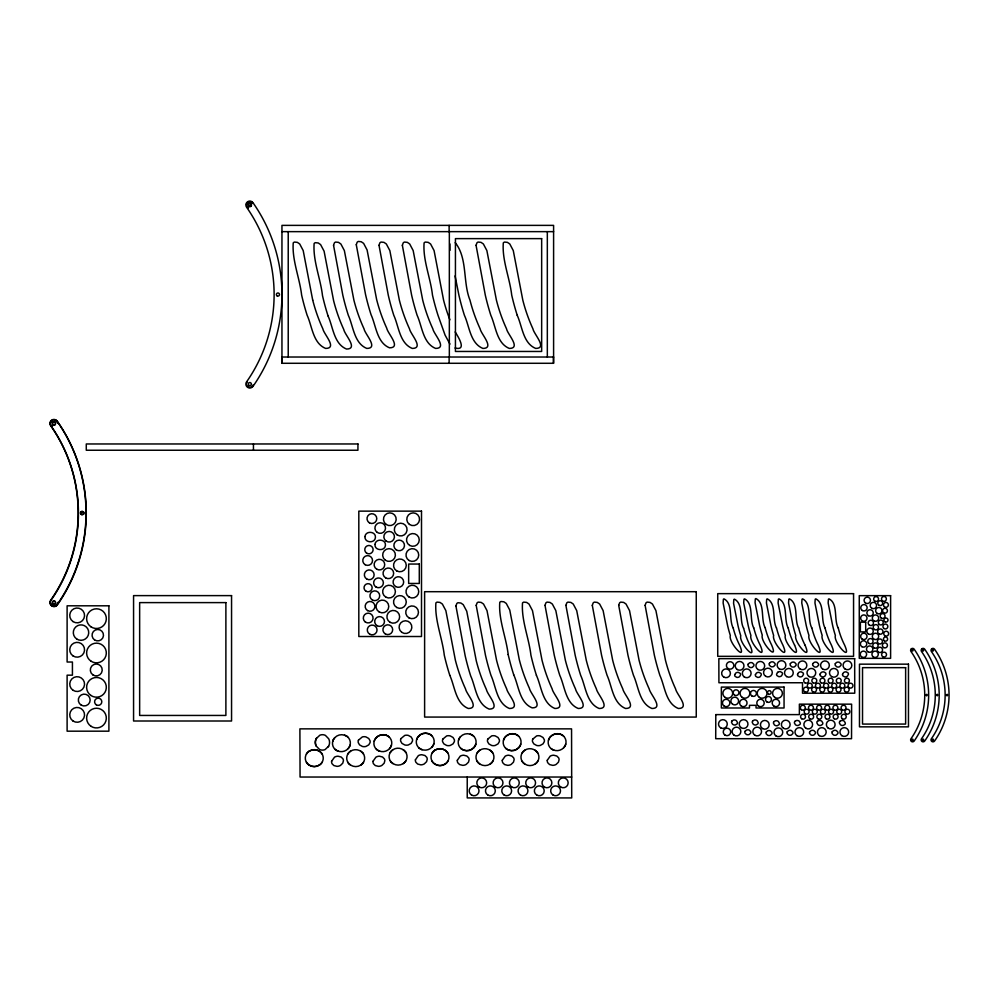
<?xml version="1.0" encoding="UTF-8"?>
<svg xmlns="http://www.w3.org/2000/svg" width="999" height="999" viewBox="0 0 999 999"><rect width="100%" height="100%" fill="white"/><g stroke="black" fill="none" stroke-linecap="round" stroke-linejoin="round"><path stroke-width="1.5" d="M449.937 243.931L450.012 250.337M332.779 741.246L333.354 739.722A9.253 9.253 0 0 1 346.578 736.176M350.075 745.129L349.488 746.653A9.253 9.253 0 0 1 335.602 749.725M374.188 741.246L374.762 739.722A9.253 9.253 0 0 1 385.914 735.189M391.483 745.129L390.896 746.653A9.253 9.253 0 0 1 377.01 749.725L376.311 749.2M416.595 739.747L417.17 738.224A9.253 9.253 0 0 1 428.321 733.691L429.108 733.915A8.679 8.679 0 0 1 431.143 735.139L431.755 735.689M433.891 743.631L433.304 745.154A9.253 9.253 0 0 1 419.418 748.226M458.504 740.247L459.078 738.723A9.253 9.253 0 0 1 472.302 735.177L473.663 736.188M460.626 748.201L461.238 748.75A8.754 8.754 0 0 0 464.036 750.249A9.253 9.253 0 0 0 475.224 745.654L475.799 744.13M503.471 740.247L504.058 738.723A9.253 9.253 0 0 1 515.209 734.19M520.779 744.13L520.192 745.654A9.253 9.253 0 0 1 509.04 750.187A8.754 8.754 0 0 1 506.218 748.75L505.606 748.201M548.451 740.247L549.038 738.723A9.253 9.253 0 0 1 560.189 734.19M565.746 744.13L565.172 745.654A9.253 9.253 0 0 1 551.286 748.726M328.284 746.827A8.192 8.192 0 0 0 328.746 738.835L325.412 735.389A6.656 6.656 0 0 0 319.805 735.239L316.271 738.573A8.229 8.229 0 0 0 316.146 745.978L319.493 749.425A6.656 6.656 0 0 0 325.1 749.575L328.634 746.241M306.406 754.033L307.367 752.709A9.253 9.253 0 0 1 319.305 751.211M322.115 762.262L321.154 763.573A9.253 9.253 0 0 1 309.215 765.072M347.814 754.033L348.776 752.709A9.253 9.253 0 0 1 362.987 753.333M363.524 762.262L362.562 763.573A9.253 9.253 0 0 1 348.876 763.586M390.222 752.534L391.183 751.211A9.253 9.253 0 0 1 405.394 751.835M405.931 760.763L404.97 762.087A9.253 9.253 0 0 1 391.283 762.087M432.13 753.034L433.091 751.71A9.253 9.253 0 0 1 445.03 750.224A8.754 8.754 0 0 1 447.39 752.334L447.839 753.034M447.839 761.263L446.878 762.587A9.253 9.253 0 0 1 434.94 764.073L434.228 763.661A8.679 8.679 0 0 1 432.579 761.95L432.13 761.263M477.11 753.034L478.059 751.71A9.253 9.253 0 0 1 492.27 752.334L492.807 753.034M492.807 761.263L491.858 762.587A9.253 9.253 0 0 1 478.171 762.587L477.11 761.263M522.09 753.034L523.039 751.71A9.253 9.253 0 0 1 537.25 752.334L537.787 753.034M537.787 761.263L536.825 762.587A9.253 9.253 0 0 1 523.151 762.587L522.09 761.263M334.702 737.749L334.178 738.386A8.679 8.679 0 0 0 333.029 740.459M348.151 748.626L348.663 747.989A8.679 8.679 0 0 0 349.812 745.916A8.129 8.129 0 0 0 347.327 736.625L346.678 736.151M376.111 737.749L375.587 738.386A8.679 8.679 0 0 0 374.438 740.459A8.129 8.129 0 0 0 376.923 749.75A8.754 8.754 0 0 0 379.732 751.248M389.56 748.626L390.072 747.989A8.679 8.679 0 0 0 391.221 745.916A8.129 8.129 0 0 0 388.736 736.625L388.087 736.151A9.253 9.253 0 0 0 376.161 737.799M418.519 736.263L417.994 736.887A8.679 8.679 0 0 0 416.845 738.96M431.968 747.127L432.48 746.49A8.679 8.679 0 0 0 433.628 744.417A8.129 8.129 0 0 0 431.143 735.127L430.494 734.652M460.427 736.75L459.902 737.387A8.679 8.679 0 0 0 458.753 739.46A8.129 8.129 0 0 0 461.238 748.75A9.216 9.216 0 0 0 473.801 747.552M473.876 747.627L474.388 746.99A8.679 8.679 0 0 0 475.536 744.917M518.843 747.627L519.368 746.99A8.679 8.679 0 0 0 520.516 744.917A8.129 8.129 0 0 0 518.031 735.626L517.382 735.152A9.253 9.253 0 0 0 505.457 736.8L504.882 737.387A8.679 8.679 0 0 0 503.733 739.46A8.129 8.129 0 0 0 506.218 748.75A9.216 9.216 0 0 0 518.768 747.552M563.823 747.627L564.348 746.99A8.679 8.679 0 0 0 565.496 744.917A8.129 8.129 0 0 0 563.011 735.626L562.35 735.152A9.253 9.253 0 0 0 550.424 736.8L549.862 737.387A8.679 8.679 0 0 0 548.713 739.46A8.129 8.129 0 0 0 551.198 748.75A8.754 8.754 0 0 0 553.995 750.249M777.584 672.402L776.598 674.138A2.11 2.11 0 0 0 776.985 675.599L778.708 676.61A3.484 3.484 0 0 0 781.505 675.861L782.492 674.125A2.11 2.11 0 0 0 782.105 672.664L780.381 671.653A3.484 3.484 0 0 0 777.584 672.402M309.178 751.161L308.504 751.635A8.679 8.679 0 0 0 306.868 753.333A8.129 8.129 0 0 0 306.855 762.949L307.367 763.573A9.253 9.253 0 0 0 319.305 765.072M319.355 765.134L320.017 764.66A8.679 8.679 0 0 0 321.666 762.949A8.129 8.129 0 0 0 321.666 753.308A8.754 8.754 0 0 0 319.355 751.161M350.587 751.161L349.912 751.635A8.679 8.679 0 0 0 348.276 753.333A8.129 8.129 0 0 0 348.264 762.949L348.776 763.573M360.764 765.134L361.426 764.66A8.679 8.679 0 0 0 363.074 762.949A8.129 8.129 0 0 0 363.074 753.308A8.754 8.754 0 0 0 360.751 751.161M392.982 749.662L392.32 750.137A8.679 8.679 0 0 0 390.671 751.847M403.159 763.636L403.833 763.161A8.679 8.679 0 0 0 405.482 761.45A8.129 8.129 0 0 0 405.482 751.81M479.87 750.162L479.208 750.636A8.679 8.679 0 0 0 477.559 752.334A8.129 8.129 0 0 0 477.559 761.95A8.679 8.679 0 0 0 479.208 763.661L479.87 764.135M490.047 764.135L490.709 763.661A8.679 8.679 0 0 0 492.357 761.95A8.129 8.129 0 0 0 492.357 752.309A8.754 8.754 0 0 0 490.047 750.162M524.85 750.162L524.188 750.636A8.679 8.679 0 0 0 522.539 752.334A8.129 8.129 0 0 0 522.527 761.95A8.679 8.679 0 0 0 524.188 763.661L524.85 764.135M535.027 764.135L535.689 763.661A8.679 8.679 0 0 0 537.337 761.95A8.129 8.129 0 0 0 537.337 752.309A8.754 8.754 0 0 0 535.027 750.162M281.955 231.643L553.596 231.643M553.596 357.018L281.793 357.018L281.793 363.286L553.596 363.286L553.596 225.374L281.955 225.374L281.955 363.286M571.715 777.035L300.062 777.035L299.9 728.858L571.553 728.858L571.715 797.926L467.232 797.926L467.232 777.035M455.02 348.014C467.445 351.161 458.004 336.526 455.194 331.93M560.202 734.128L560.976 734.415A8.679 8.679 0 0 1 562.999 735.626L563.623 736.188M515.234 734.128L515.996 734.415A8.679 8.679 0 0 1 518.031 735.626L518.643 736.188M470.254 734.128L471.016 734.415A8.679 8.679 0 0 1 473.051 735.626A8.129 8.129 0 0 1 475.549 744.942M385.939 735.114L386.7 735.414A8.679 8.679 0 0 1 388.736 736.625L389.348 737.175M344.53 735.114L345.292 735.414A8.679 8.679 0 0 1 347.327 736.625L347.939 737.175M455.219 242.657C467.757 258.179 462.649 281.943 469.98 300.15A169.368 169.368 0 0 0 480.132 328.833C481.043 334.153 495.067 348.414 482.904 348.426C470.217 343.256 469.48 326.323 464.41 315.284A248.514 248.514 0 0 1 458.891 295.105L455.082 275.886M392.982 763.636L392.32 763.161A8.679 8.679 0 0 1 390.671 761.45L390.222 760.763M350.587 765.134L349.912 764.66A8.679 8.679 0 0 1 348.276 762.949L347.814 762.262M309.178 765.134L308.504 764.66A8.679 8.679 0 0 1 306.868 762.949L306.406 762.262M418.718 747.702L419.343 748.251A8.754 8.754 0 0 0 422.14 749.762M334.902 749.2L335.527 749.75A8.754 8.754 0 0 0 338.324 751.248M391.183 762.087L390.671 761.45A8.129 8.129 0 0 1 390.671 751.81M449.962 344.106L445.079 335.102L437.999 315.284A248.514 248.514 0 0 1 432.48 295.105C430.544 277.784 422.727 260.115 424.1 242.907A2.635 2.635 0 0 1 425.387 242.07L428.209 242.357L430.581 243.981L434.078 250.574L443.581 300.15A169.368 169.368 0 0 0 449.937 319.842M405.931 752.534L405.482 751.847A8.754 8.754 0 0 0 403.159 749.662M363.074 753.333L363.524 754.033M322.115 754.033L321.666 753.333A9.216 9.216 0 0 0 309.228 751.236M805.057 645.179C812.849 663.373 793.518 642.157 795.753 635.464A124.263 124.263 0 0 1 792.994 625.374L788.561 602.996L788.81 599.275A1.324 1.324 0 0 1 789.447 598.863C798.738 603.646 794.055 619.355 798.551 627.896M794.605 645.179C802.397 663.373 783.066 642.157 785.314 635.464A124.263 124.263 0 0 1 782.554 625.374L778.109 602.996L778.358 599.275A1.324 1.324 0 0 1 778.995 598.863C788.298 603.646 783.603 619.355 788.099 627.896M517.207 315.284C522.29 326.323 523.014 343.256 535.701 348.426C547.864 348.414 533.853 334.141 532.929 328.833A169.368 169.368 0 0 1 522.814 300.15L513.274 250.574L509.79 243.981L507.417 242.357L504.582 242.07A2.635 2.635 0 0 0 503.309 242.907C501.935 260.115 509.715 277.784 511.713 295.105A248.514 248.514 0 0 0 517.22 315.272M536.413 675.336C541.495 686.375 542.22 703.308 554.92 708.491C567.082 708.466 553.059 694.205 552.135 688.885A169.368 169.368 0 0 1 542.02 660.202L532.479 610.626L528.995 604.033L526.623 602.409L523.801 602.122A2.635 2.635 0 0 0 522.514 602.959C521.216 620.167 528.896 637.837 530.919 655.157A248.514 248.514 0 0 0 536.426 675.324M513.686 674.725C518.756 685.764 519.492 702.697 532.18 707.866C544.343 707.854 530.319 693.581 529.408 688.274A169.368 169.368 0 0 1 519.28 659.59L509.752 610.014L506.256 603.421L503.883 601.798L501.061 601.51A2.635 2.635 0 0 0 499.775 602.347C498.414 619.542 506.193 637.225 508.179 654.532M449.787 675.336C454.857 686.375 455.594 703.308 468.281 708.491C480.444 708.466 466.421 694.205 465.509 688.885A169.368 169.368 0 0 1 455.382 660.202L445.854 610.626L442.357 604.033L439.985 602.409L437.162 602.122A2.635 2.635 0 0 0 435.889 602.959C434.59 620.167 442.27 637.837 444.28 655.157A248.514 248.514 0 0 0 449.8 675.324M328.022 315.896C333.092 326.935 333.828 343.868 346.516 349.051C358.678 349.038 344.655 334.765 343.743 329.445A169.368 169.368 0 0 1 333.629 300.761L324.088 251.186L320.592 244.593L318.231 242.969L315.397 242.682A2.635 2.635 0 0 0 314.123 243.519C312.824 260.727 320.504 278.396 322.515 295.716A248.514 248.514 0 0 0 328.034 315.896M838.149 627.896C833.653 619.355 838.348 603.646 829.045 598.863A1.324 1.324 0 0 0 828.408 599.275L828.159 602.996L832.604 625.374A124.263 124.263 0 0 0 835.364 635.464C833.116 642.17 852.447 663.373 844.654 645.179A80.832 80.832 0 0 1 838.223 627.884M824.949 627.896C820.454 619.355 825.137 603.646 815.846 598.863A1.324 1.324 0 0 0 815.209 599.275L814.959 602.996L819.405 625.374A124.263 124.263 0 0 0 822.165 635.464C819.917 642.17 839.247 663.373 831.455 645.179A80.832 80.832 0 0 1 825.024 627.884M811.75 627.896C807.254 619.355 811.937 603.646 802.647 598.863A1.324 1.324 0 0 0 802.01 599.275L801.76 602.996L806.205 625.374A124.263 124.263 0 0 0 808.965 635.464C806.717 642.17 826.048 663.373 818.256 645.179A80.832 80.832 0 0 1 811.825 627.884M776.423 627.896C771.94 619.355 776.623 603.646 767.332 598.863A1.324 1.324 0 0 0 766.683 599.275L766.433 602.996L770.891 625.374A124.263 124.263 0 0 0 773.638 635.464C771.39 642.17 790.733 663.373 782.929 645.179A80.832 80.832 0 0 1 776.498 627.884M765.059 627.597C760.564 619.043 765.259 603.346 755.956 598.551A1.324 1.324 0 0 0 755.319 598.975L755.069 602.684L759.515 625.062A124.263 124.263 0 0 0 762.274 635.152C760.027 641.857 779.357 663.061 771.565 644.867A80.832 80.832 0 0 1 765.134 627.572M753.696 627.896C749.2 619.355 753.883 603.646 744.592 598.863A1.324 1.324 0 0 0 743.955 599.275L743.706 602.996L748.151 625.374A124.263 124.263 0 0 0 750.911 635.464C748.663 642.17 767.994 663.373 760.202 645.179A80.832 80.832 0 0 1 753.77 627.884M743.556 628.209C739.06 619.667 743.756 603.958 734.452 599.163A1.324 1.324 0 0 0 733.815 599.587L733.566 603.296L738.011 625.686A124.263 124.263 0 0 0 740.771 635.776C738.523 642.469 757.854 663.686 750.062 645.479A80.832 80.832 0 0 1 743.631 628.196M733.116 627.896C728.621 619.355 733.303 603.646 724.013 598.863A1.324 1.324 0 0 0 723.376 599.275L723.126 602.996L727.572 625.374A124.263 124.263 0 0 0 730.331 635.464C728.071 642.17 747.414 663.373 739.622 645.179A80.832 80.832 0 0 1 733.179 627.884M312.712 300.15L303.197 250.574L299.712 243.981L297.34 242.357L294.505 242.07A2.635 2.635 0 0 0 293.231 242.907C291.933 260.115 299.613 277.784 301.636 295.105A248.514 248.514 0 0 0 307.143 315.272C312.188 326.336 312.949 343.256 325.624 348.426C337.787 348.414 323.776 334.141 322.852 328.833A169.368 169.368 0 0 1 312.737 300.15M553.446 357.018L553.446 363.286M547.327 231.643L547.327 357.018M449.338 231.643L449.338 357.018M449.125 225.374L449.125 231.643M449.125 357.018L449.125 363.286M288.224 231.643L288.224 357.018M253.446 443.968L253.446 450.237M55.444 603.533A1.573 1.573 0 0 1 53.097 603.871A1.573 1.573 0 0 1 53.097 601.498A1.573 1.573 0 0 1 55.444 601.835M55.444 424.338A1.573 1.573 0 0 1 54.508 425.087M53.646 425.087A1.573 1.573 0 0 1 52.847 422.602A1.573 1.573 0 0 1 55.444 422.839M57.443 602.447A3.322 3.322 0 0 1 51.011 603.846M52.472 426.511A3.322 3.322 0 0 1 51.149 425.174M51.149 421.99A3.322 3.322 0 0 1 52.472 420.666M55.232 420.467A3.322 3.322 0 0 1 57.368 423.114M85.34 511.988A3.322 3.322 0 0 1 85.34 514.31M513.698 674.712A248.514 248.514 0 0 1 508.166 654.545M418.569 736.3A9.253 9.253 0 0 1 430.494 734.652M419.33 748.251A8.129 8.129 0 0 1 416.833 738.935M335.514 749.75A8.129 8.129 0 0 1 333.029 740.434M316.159 745.978A8.192 8.192 0 0 1 316.621 737.986M248.152 207.917A3.322 3.322 0 0 1 246.716 206.368M246.491 204.283A3.322 3.322 0 0 1 252.66 203.396M248.301 207.917A3.322 3.322 0 0 1 246.878 206.368M246.653 204.283A3.322 3.322 0 0 1 252.822 203.396M252.984 385.027A3.322 3.322 0 0 1 246.603 385.027M246.603 383.154A3.322 3.322 0 0 1 247.277 381.918M794.592 645.179A80.832 80.832 0 0 1 788.174 627.884M805.044 645.179A80.832 80.832 0 0 1 798.626 627.884M715.796 714.61L715.709 738.698L851.535 738.698L851.61 704.158L799.375 704.158L799.375 714.61L715.796 714.61M331.593 761.3L331.568 761.812A4.183 4.183 0 0 0 332.093 763.785L333.878 765.559L336.975 766.345A7.105 7.105 0 0 0 340.484 765.409L342.757 763.186L343.419 760.751A4.183 4.183 0 0 0 342.894 758.778L341.109 757.005L338.024 756.218A7.105 7.105 0 0 0 334.515 757.167L331.593 761.3M373.002 761.3L372.977 761.812A4.183 4.183 0 0 0 373.501 763.785L375.287 765.559L378.384 766.345A7.105 7.105 0 0 0 381.893 765.409L384.165 763.186L384.827 760.751A4.183 4.183 0 0 0 384.303 758.778L382.517 757.005L379.433 756.218A7.105 7.105 0 0 0 375.924 757.167L373.002 761.3M415.409 759.802L415.384 760.314A4.183 4.183 0 0 0 415.909 762.287L417.694 764.06L420.779 764.847A7.105 7.105 0 0 0 424.288 763.91L426.573 761.688L427.235 759.265A4.183 4.183 0 0 0 426.71 757.279L424.925 755.506L421.828 754.732A7.105 7.105 0 0 0 418.319 755.669L415.409 759.802M457.317 760.301L457.292 760.813A4.183 4.183 0 0 0 457.817 762.786L459.602 764.56L462.687 765.346A7.105 7.105 0 0 0 466.196 764.41L468.481 762.187L469.143 759.752A4.183 4.183 0 0 0 468.606 757.779L466.833 756.006L463.736 755.219A7.105 7.105 0 0 0 460.227 756.168L457.317 760.301M502.285 760.301L502.272 760.813A4.183 4.183 0 0 0 502.797 762.786L504.582 764.56L507.667 765.346A7.105 7.105 0 0 0 511.176 764.41L513.461 762.187L514.123 759.752A4.183 4.183 0 0 0 513.586 757.779L511.8 756.006L508.716 755.219A7.105 7.105 0 0 0 505.207 756.168L502.285 760.301M547.265 760.301L547.24 760.813A4.183 4.183 0 0 0 547.777 762.786L549.562 764.56L552.647 765.346A7.105 7.105 0 0 0 556.156 764.41L558.441 762.187L559.09 759.752A4.183 4.183 0 0 0 558.566 757.779L556.78 756.006L553.696 755.219A7.105 7.105 0 0 0 550.187 756.168L547.265 760.301M911.8 650.262C913.436 652.959 913.561 647.764 911.8 650.262M911.8 739.809C913.223 742.607 913.785 737.237 911.8 739.809M922.327 650.262C923.675 653.021 924.487 647.777 922.327 650.262M922.327 739.809C923.713 742.582 924.412 737.274 922.327 739.809M925.873 695.029C927.284 697.826 927.896 692.469 925.873 695.029M932.192 650.262C933.59 653.059 934.227 647.702 932.192 650.262M932.192 739.809C933.64 742.607 934.14 737.237 932.192 739.809M936.4 695.029C938.098 697.739 938.098 692.382 936.4 695.029M946.265 695.029C947.664 697.789 948.338 692.532 946.265 695.029M333.554 245.317L342.794 295.105A248.514 248.514 0 0 0 348.314 315.272C353.359 326.336 354.108 343.256 366.795 348.426C378.958 348.414 364.935 334.141 364.023 328.833A169.368 169.368 0 0 1 353.896 300.15L344.368 250.574L340.871 243.981L338.499 242.357L335.676 242.07A2.635 2.635 0 0 0 334.39 242.907L333.554 245.317M356.281 244.705L365.534 294.48A248.514 248.514 0 0 0 371.041 314.66C376.086 325.711 376.848 342.645 389.523 347.814C401.685 347.802 387.674 333.529 386.75 328.221A169.368 169.368 0 0 1 376.635 299.525L367.095 249.962L363.611 243.369L361.238 241.746L358.404 241.458A2.635 2.635 0 0 0 357.13 242.295L356.281 244.705M379.021 245.317L388.261 295.105A248.514 248.514 0 0 0 393.781 315.272C398.826 326.336 399.575 343.256 412.262 348.426C424.425 348.414 410.402 334.141 409.49 328.833A169.368 169.368 0 0 1 399.363 300.15L389.835 250.574L386.338 243.981L383.966 242.357L381.143 242.07A2.635 2.635 0 0 0 379.857 242.907L379.021 245.317M402.36 245.317L411.613 295.105A248.514 248.514 0 0 0 417.12 315.272C422.165 326.336 422.927 343.256 435.614 348.426C447.777 348.414 433.753 334.141 432.829 328.833A169.368 169.368 0 0 1 422.714 300.15L413.174 250.574L409.69 243.981L407.317 242.357L404.495 242.07A2.635 2.635 0 0 0 403.209 242.907L402.36 245.317M455.931 605.981L465.172 655.769A248.514 248.514 0 0 0 470.691 675.948C475.736 687 476.486 703.92 489.173 709.103C501.336 709.09 487.312 694.817 486.401 689.497A169.368 169.368 0 0 1 476.273 660.814L466.745 611.238L463.249 604.645L460.876 603.021L458.054 602.734A2.635 2.635 0 0 0 456.768 603.583L455.931 605.981M476.061 245.317L485.302 295.105A248.514 248.514 0 0 0 490.821 315.272C495.866 326.336 496.628 343.256 509.303 348.426C521.466 348.414 507.442 334.141 506.53 328.833A169.368 169.368 0 0 1 496.416 300.15L486.875 250.574L483.379 243.981L481.019 242.357L478.184 242.07A2.635 2.635 0 0 0 476.91 242.907L476.061 245.317M476.198 605.369L485.452 655.157A248.514 248.514 0 0 0 490.959 675.324C496.003 686.388 496.765 703.308 509.453 708.491C521.615 708.466 507.592 694.205 506.668 688.885A169.368 169.368 0 0 1 496.553 660.202L487.012 610.626L483.528 604.033L481.156 602.409L478.334 602.122A2.635 2.635 0 0 0 477.047 602.959L476.198 605.369M545.017 605.369L554.258 655.157A248.514 248.514 0 0 0 559.777 675.324C564.822 686.388 565.571 703.308 578.259 708.491C590.421 708.466 576.398 694.205 575.486 688.885A169.368 169.368 0 0 1 565.359 660.202L555.831 610.626L552.335 604.033L549.962 602.409L547.14 602.122A2.635 2.635 0 0 0 545.866 602.959L545.017 605.369M565.909 605.369L575.162 655.157A248.514 248.514 0 0 0 580.669 675.324C585.714 686.388 586.475 703.308 599.163 708.491C611.326 708.466 597.302 694.205 596.378 688.885A169.368 169.368 0 0 1 586.263 660.202L576.723 610.626L573.239 604.033L570.866 602.409L568.044 602.122A2.635 2.635 0 0 0 566.758 602.959L565.909 605.369M592.307 605.369L601.56 655.157A248.514 248.514 0 0 0 607.08 675.324C612.112 686.388 612.874 703.308 625.561 708.491C637.724 708.466 623.701 694.205 622.789 688.885A169.368 169.368 0 0 1 612.662 660.202L603.134 610.626L599.637 604.033L597.265 602.409L594.442 602.122A2.635 2.635 0 0 0 593.156 602.959L592.307 605.369M618.718 605.369L627.959 655.157A248.514 248.514 0 0 0 633.478 675.324C638.523 686.388 639.273 703.308 651.96 708.491C664.123 708.466 650.099 694.205 649.188 688.885A169.368 169.368 0 0 1 639.06 660.202L629.532 610.626L626.036 604.033L623.663 602.409L620.841 602.122A2.635 2.635 0 0 0 619.555 602.959L618.718 605.369M645.117 605.369L654.357 655.157A248.514 248.514 0 0 0 659.877 675.324C664.922 686.388 665.671 703.308 678.358 708.491C690.521 708.466 676.498 694.205 675.586 688.885A169.368 169.368 0 0 1 665.459 660.202L655.931 610.626L652.434 604.033L650.062 602.409L647.24 602.122A2.635 2.635 0 0 0 645.966 602.959L645.117 605.369M364.985 536.55C364.248 542.844 374.825 543.756 375.412 537.549C376.161 531.268 365.572 530.357 364.985 536.55M375.012 544.38C374.263 550.661 384.852 551.573 385.427 545.367C386.176 539.085 375.587 538.174 375.012 544.38M734.727 674.637L734.69 674.887A2.11 2.11 0 0 0 735.077 676.348L736.8 677.359A3.484 3.484 0 0 0 739.597 676.61L740.584 674.874A2.11 2.11 0 0 0 740.197 673.413L738.473 672.402A3.484 3.484 0 0 0 735.676 673.151L734.727 674.637M755.431 674.637L755.394 674.887A2.11 2.11 0 0 0 755.781 676.348L757.504 677.359A3.484 3.484 0 0 0 760.301 676.61L761.288 674.874A2.11 2.11 0 0 0 760.901 673.413L759.178 672.402A3.484 3.484 0 0 0 756.38 673.151L755.431 674.637M797.589 674.138L797.552 674.387A2.11 2.11 0 0 0 797.939 675.848L799.662 676.86A3.484 3.484 0 0 0 802.459 676.111L803.446 674.375A2.11 2.11 0 0 0 803.059 672.914L801.335 671.902A3.484 3.484 0 0 0 798.538 672.652L797.589 674.138M820.079 674.138L820.042 674.387A2.11 2.11 0 0 0 820.429 675.848L822.152 676.86A3.484 3.484 0 0 0 824.949 676.111L825.936 674.375A2.11 2.11 0 0 0 825.549 672.914L823.825 671.902A3.484 3.484 0 0 0 821.028 672.652L820.079 674.138M842.569 674.138L842.519 674.387A2.11 2.11 0 0 0 842.919 675.848L844.642 676.86A3.484 3.484 0 0 0 847.439 676.111L848.426 674.375A2.11 2.11 0 0 0 848.039 672.914L846.315 671.902A3.484 3.484 0 0 0 843.518 672.652L842.569 674.138M358.441 740.172L358.291 740.659A4.183 4.183 0 0 0 358.291 742.707L359.553 744.879L362.337 746.44A7.105 7.105 0 0 0 365.971 746.428L368.743 744.879L370.017 742.707A4.183 4.183 0 0 0 370.017 740.659L368.743 738.486L365.971 736.925A7.105 7.105 0 0 0 362.337 736.925L358.441 740.172M400.849 738.673L400.699 739.16A4.183 4.183 0 0 0 400.699 741.208L401.96 743.381L404.745 744.942A7.105 7.105 0 0 0 408.379 744.942L411.151 743.381L412.412 741.208A4.183 4.183 0 0 0 412.412 739.16L411.151 736.987L408.379 735.426A7.105 7.105 0 0 0 404.745 735.426L400.849 738.673M442.757 739.173L442.607 739.66A4.183 4.183 0 0 0 442.607 741.708L443.868 743.88L446.653 745.441A7.105 7.105 0 0 0 450.274 745.441L453.059 743.88L454.32 741.708A4.183 4.183 0 0 0 454.32 739.66L453.059 737.487L450.287 735.926A7.105 7.105 0 0 0 446.653 735.926L442.757 739.173M487.737 739.173L487.587 739.66A4.183 4.183 0 0 0 487.587 741.708L488.848 743.88L491.62 745.441A7.105 7.105 0 0 0 495.254 745.441L498.039 743.88L499.3 741.708A4.183 4.183 0 0 0 499.3 739.66L498.039 737.487L495.254 735.926A7.105 7.105 0 0 0 491.62 735.926L487.737 739.173M532.717 739.173L532.554 739.66A4.183 4.183 0 0 0 532.554 741.708L533.816 743.88L536.6 745.441A7.105 7.105 0 0 0 540.234 745.441L543.019 743.88L544.28 741.708A4.183 4.183 0 0 0 544.28 739.66L543.019 737.487L540.234 735.926A7.105 7.105 0 0 0 536.6 735.926L532.717 739.173M748.226 664.085L748.114 664.323A2.11 2.11 0 0 0 748.114 665.834L749.512 667.257A3.484 3.484 0 0 0 752.422 667.257L753.82 665.834A2.11 2.11 0 0 0 753.82 664.323L752.422 662.899A3.484 3.484 0 0 0 749.512 662.899L748.226 664.085M769.417 663.336L769.317 663.573A2.11 2.11 0 0 0 769.317 665.084L770.716 666.508A3.484 3.484 0 0 0 773.626 666.508L775.024 665.084A2.11 2.11 0 0 0 775.024 663.573L773.626 662.15A3.484 3.484 0 0 0 770.716 662.15L769.417 663.336M745.092 731.293L744.979 731.53A2.11 2.11 0 0 0 744.979 733.041L746.378 734.465A3.484 3.484 0 0 0 749.287 734.465L750.686 733.041A2.11 2.11 0 0 0 750.686 731.53L749.287 730.107A3.484 3.484 0 0 0 746.39 730.107L745.092 731.293M790.371 663.586L790.271 663.823A2.11 2.11 0 0 0 790.271 665.334L791.67 666.758A3.484 3.484 0 0 0 794.58 666.758L795.978 665.334A2.11 2.11 0 0 0 795.978 663.823L794.58 662.399A3.484 3.484 0 0 0 791.67 662.399L790.371 663.586M766.295 732.042L766.183 732.279A2.11 2.11 0 0 0 766.183 733.79L767.582 735.214A3.484 3.484 0 0 0 770.491 735.214L771.89 733.79A2.11 2.11 0 0 0 771.89 732.279L770.491 730.856A3.484 3.484 0 0 0 767.582 730.856L766.295 732.042M812.861 663.586L812.761 663.823A2.11 2.11 0 0 0 812.761 665.334L814.16 666.758A3.484 3.484 0 0 0 817.057 666.758L818.468 665.334A2.11 2.11 0 0 0 818.468 663.823L817.07 662.399A3.484 3.484 0 0 0 814.16 662.399L812.861 663.586M787.249 731.792L787.137 732.03A2.11 2.11 0 0 0 787.137 733.541L788.536 734.964A3.484 3.484 0 0 0 791.445 734.964L792.844 733.541A2.11 2.11 0 0 0 792.844 732.03L791.445 730.606A3.484 3.484 0 0 0 788.536 730.606L787.249 731.792M835.351 663.586L835.251 663.823A2.11 2.11 0 0 0 835.251 665.334L836.65 666.758A3.484 3.484 0 0 0 839.547 666.758L840.958 665.334A2.11 2.11 0 0 0 840.958 663.823L839.547 662.399A3.484 3.484 0 0 0 836.65 662.399L835.351 663.586M809.727 731.792L809.627 732.03A2.11 2.11 0 0 0 809.627 733.541L811.026 734.964A3.484 3.484 0 0 0 813.935 734.964L815.334 733.541A2.11 2.11 0 0 0 815.334 732.03L813.935 730.606A3.484 3.484 0 0 0 811.026 730.606L809.727 731.792M832.217 731.792L832.117 732.03A2.11 2.11 0 0 0 832.117 733.541L833.516 734.964A3.484 3.484 0 0 0 836.413 734.964L837.824 733.541A2.11 2.11 0 0 0 837.824 732.03L836.425 730.606A3.484 3.484 0 0 0 833.516 730.606L832.217 731.792M732.105 720.816L731.942 721.016A2.11 2.11 0 0 0 731.555 722.477L732.542 724.213A3.484 3.484 0 0 0 735.339 724.962L737.062 723.95A2.11 2.11 0 0 0 737.462 722.489L736.475 720.754A3.484 3.484 0 0 0 733.666 720.004L732.105 720.816M752.809 720.816L752.647 721.016A2.11 2.11 0 0 0 752.259 722.477L753.246 724.213A3.484 3.484 0 0 0 756.043 724.962L757.766 723.95A2.11 2.11 0 0 0 758.166 722.489L757.18 720.754A3.484 3.484 0 0 0 754.37 720.004L752.809 720.816M774.013 721.565L773.85 721.765A2.11 2.11 0 0 0 773.463 723.226L774.45 724.962A3.484 3.484 0 0 0 777.247 725.711L778.97 724.7A2.11 2.11 0 0 0 779.37 723.239L778.383 721.503A3.484 3.484 0 0 0 775.574 720.754L774.013 721.565M794.967 721.315L794.804 721.515A2.11 2.11 0 0 0 794.417 722.976L795.404 724.712A3.484 3.484 0 0 0 798.201 725.461L799.924 724.45A2.11 2.11 0 0 0 800.324 722.989L799.337 721.253A3.484 3.484 0 0 0 796.528 720.504L794.967 721.315M817.457 721.315L817.294 721.515A2.11 2.11 0 0 0 816.907 722.976L817.894 724.712A3.484 3.484 0 0 0 820.691 725.461L822.414 724.45A2.11 2.11 0 0 0 822.801 722.989L821.827 721.253A3.484 3.484 0 0 0 819.018 720.504L817.457 721.315M839.947 721.315L839.784 721.515A2.11 2.11 0 0 0 839.397 722.976L840.371 724.712A3.484 3.484 0 0 0 843.181 725.461L844.904 724.45A2.11 2.11 0 0 0 845.291 722.989L844.317 721.253A3.484 3.484 0 0 0 841.508 720.504L839.947 721.315M434.89 750.162L434.228 750.636A8.679 8.679 0 0 0 432.579 752.334A8.129 8.129 0 0 0 432.579 761.95L433.091 762.587A9.253 9.253 0 0 0 445.03 764.073L445.741 763.661A8.679 8.679 0 0 0 447.377 761.95A8.129 8.129 0 0 0 447.39 752.309A9.216 9.216 0 0 0 434.952 750.237M541.658 238.624L455.432 238.624L455.432 351.461L541.658 351.461L541.658 238.624M357.929 443.968L86.276 443.968L86.276 450.237L357.929 450.237L357.929 443.968M421.503 511.138L358.816 511.138L358.816 636.513L421.503 636.513L421.503 511.138M419.293 564.048L408.653 564.048L408.653 583.466L419.293 583.466L419.293 564.048M696.253 591.695L424.612 591.695L424.612 717.07L696.253 717.07L696.253 591.695M853.558 593.643L717.732 593.643L717.732 656.331L853.558 656.331L853.558 593.643M231.556 595.616L133.566 595.616L133.566 721.003L231.556 721.003L231.556 595.616M890.609 595.654L859.265 595.654L859.265 658.341L890.609 658.341L890.609 595.654M225.886 602.609L139.648 602.609L139.648 715.446L225.886 715.446L225.886 602.609M108.903 605.806L67.108 605.806L67.108 662.025L72.427 662.025L72.427 675.174L67.108 675.174L67.108 731.181L108.903 731.181L108.903 605.806M865.696 622.177L860.376 622.177L860.376 631.892L865.696 631.892L865.696 622.177M854.669 658.666L718.843 658.666L718.918 682.754L802.509 682.754L802.509 693.206L854.744 693.206L854.669 658.666M908.466 664.16L859.477 664.16L859.477 726.847L908.466 726.847L908.466 664.16M905.631 667.657L862.524 667.657L862.524 724.075L905.631 724.075L905.631 667.657M784.053 687.087L721.365 687.087L721.365 707.991L749.475 707.991L749.475 705.331L756.043 705.331L756.043 707.991L784.053 707.991L784.053 687.087M57.33 604.932A160.04 160.04 0 0 0 57.33 421.341A3.921 3.921 0 0 0 51.873 420.379A3.921 3.921 0 0 0 50.912 425.836A152.21 152.21 0 0 1 50.912 600.436A3.921 3.921 0 0 0 51.873 605.894A3.921 3.921 0 0 0 57.33 604.932M81.431 514.497A1.573 1.573 0 0 0 83.779 513.149A1.573 1.573 0 0 0 81.431 511.788A1.573 1.573 0 0 0 81.431 514.497M409.702 545.442A6.369 6.369 0 0 0 419.268 539.922A6.369 6.369 0 0 0 409.702 534.403A6.369 6.369 0 0 0 409.702 545.442M409.178 560.551A6.369 6.369 0 0 0 418.743 555.032A6.369 6.369 0 0 0 409.178 549.512A6.369 6.369 0 0 0 409.178 560.551M396.715 570.891A6.369 6.369 0 0 0 406.281 565.372A6.369 6.369 0 0 0 396.715 559.852A6.369 6.369 0 0 0 396.715 570.891M385.289 560.189A6.369 6.369 0 0 0 395.367 555.694A6.369 6.369 0 0 0 386.426 549.213A6.369 6.369 0 0 0 385.289 560.189M409.178 597.14A6.369 6.369 0 0 0 418.743 591.62A6.369 6.369 0 0 0 409.178 586.101A6.369 6.369 0 0 0 409.178 597.14M396.715 607.479A6.369 6.369 0 0 0 406.281 601.96A6.369 6.369 0 0 0 396.715 596.44A6.369 6.369 0 0 0 396.715 607.479M385.839 597.14A6.369 6.369 0 0 0 395.404 591.62A6.369 6.369 0 0 0 385.839 586.101A6.369 6.369 0 0 0 385.839 597.14M408.916 617.819A6.369 6.369 0 0 0 418.469 612.3A6.369 6.369 0 0 0 408.916 606.78A6.369 6.369 0 0 0 408.916 617.819M390.085 622.327A6.369 6.369 0 0 0 399.65 616.808A6.369 6.369 0 0 0 390.085 611.288A6.369 6.369 0 0 0 390.085 622.327M379.22 611.987A6.369 6.369 0 0 0 388.773 606.468A6.369 6.369 0 0 0 379.22 600.948A6.369 6.369 0 0 0 379.22 611.987M401.735 632.317A6.369 6.369 0 0 0 411.813 627.809A6.369 6.369 0 0 0 402.872 621.328A6.369 6.369 0 0 0 401.735 632.317M395.729 586.613A5.295 5.295 0 0 0 403.671 582.017A5.295 5.295 0 0 0 395.729 577.434A5.295 5.295 0 0 0 395.729 586.613M376.773 569.23A5.295 5.295 0 0 0 384.727 564.635A5.295 5.295 0 0 0 376.773 560.039A5.295 5.295 0 0 0 376.773 569.23M385.701 577.922A5.295 5.295 0 0 0 393.656 573.326A5.295 5.295 0 0 0 385.701 568.731A5.295 5.295 0 0 0 385.701 577.922M396.054 549.712A5.295 5.295 0 0 0 404.445 545.991A5.295 5.295 0 0 0 397.015 540.584A5.295 5.295 0 0 0 396.054 549.712M377.098 532.33A5.295 5.295 0 0 0 385.489 528.608A5.295 5.295 0 0 0 378.072 523.201A5.295 5.295 0 0 0 377.098 532.33M386.026 541.021A5.295 5.295 0 0 0 394.418 537.3A5.295 5.295 0 0 0 387 531.893A5.295 5.295 0 0 0 386.026 541.021M386.089 524.4A6.369 6.369 0 0 0 396.166 519.905A6.369 6.369 0 0 0 387.225 513.424A6.369 6.369 0 0 0 386.089 524.4M396.953 534.74A6.369 6.369 0 0 0 407.043 530.244A6.369 6.369 0 0 0 398.102 523.763A6.369 6.369 0 0 0 396.953 534.74M409.415 524.4A6.369 6.369 0 0 0 419.505 519.905A6.369 6.369 0 0 0 410.564 513.424A6.369 6.369 0 0 0 409.415 524.4M366.046 591.246A4.071 4.071 0 0 0 372.152 587.724A4.071 4.071 0 0 0 366.046 584.203A4.071 4.071 0 0 0 366.046 591.246M376.061 587.075A4.895 4.895 0 0 0 383.391 582.829A4.895 4.895 0 0 0 376.061 578.596A4.895 4.895 0 0 0 376.061 587.075M372.365 599.999A4.895 4.895 0 0 0 379.707 595.766A4.895 4.895 0 0 0 372.365 591.533A4.895 4.895 0 0 0 372.365 599.999M385.352 633.94A4.895 4.895 0 0 0 392.694 629.707A4.895 4.895 0 0 0 385.352 625.461A4.895 4.895 0 0 0 385.352 633.94M377.135 625.724A4.895 4.895 0 0 0 384.478 621.49A4.895 4.895 0 0 0 377.135 617.245A4.895 4.895 0 0 0 377.135 625.724M369.717 634.203A4.895 4.895 0 0 0 377.048 629.969A4.895 4.895 0 0 0 369.717 625.736A4.895 4.895 0 0 0 369.717 634.203M369.455 522.852A4.895 4.895 0 0 0 376.785 518.618A4.895 4.895 0 0 0 369.455 514.373A4.895 4.895 0 0 0 369.455 522.852M366.795 579.058A4.895 4.895 0 0 0 374.138 574.825A4.895 4.895 0 0 0 366.795 570.579A4.895 4.895 0 0 0 366.795 579.058M366.508 553.046A4.196 4.196 0 0 0 373.114 550.049A4.196 4.196 0 0 0 367.207 545.829A4.196 4.196 0 0 0 366.508 553.046M365.209 564.735A4.895 4.895 0 0 0 372.54 560.501A4.895 4.895 0 0 0 365.209 556.268A4.895 4.895 0 0 0 365.209 564.735M367.595 610.601A4.895 4.895 0 0 0 374.925 606.368A4.895 4.895 0 0 0 367.595 602.135A4.895 4.895 0 0 0 367.595 610.601M365.309 621.99A4.895 4.895 0 0 0 373.052 618.556A4.895 4.895 0 0 0 366.196 613.573A4.895 4.895 0 0 0 365.309 621.99M471.565 795.054A4.92 4.92 0 0 0 479.021 790.908A4.92 4.92 0 0 0 471.703 786.525A4.92 4.92 0 0 0 471.565 795.054M479.22 787.05A4.92 4.92 0 0 0 486.675 782.904A4.92 4.92 0 0 0 479.358 778.521A4.92 4.92 0 0 0 479.22 787.05M487.862 795.054A4.92 4.92 0 0 0 495.317 790.908A4.92 4.92 0 0 0 487.999 786.525A4.92 4.92 0 0 0 487.862 795.054M495.516 787.05A4.92 4.92 0 0 0 502.972 782.904A4.92 4.92 0 0 0 495.654 778.521A4.92 4.92 0 0 0 495.516 787.05M504.17 795.054A4.92 4.92 0 0 0 511.613 790.908A4.92 4.92 0 0 0 504.308 786.525A4.92 4.92 0 0 0 504.17 795.054M511.825 787.05A4.92 4.92 0 0 0 519.268 782.904A4.92 4.92 0 0 0 511.963 778.521A4.92 4.92 0 0 0 511.825 787.05M520.467 795.054A4.92 4.92 0 0 0 527.922 790.908A4.92 4.92 0 0 0 520.604 786.525A4.92 4.92 0 0 0 520.467 795.054M528.121 787.05A4.92 4.92 0 0 0 535.576 782.904A4.92 4.92 0 0 0 528.259 778.521A4.92 4.92 0 0 0 528.121 787.05M536.763 795.054A4.92 4.92 0 0 0 544.218 790.908A4.92 4.92 0 0 0 536.9 786.525A4.92 4.92 0 0 0 536.763 795.054M544.418 787.05A4.92 4.92 0 0 0 551.873 782.904A4.92 4.92 0 0 0 544.555 778.521A4.92 4.92 0 0 0 544.418 787.05M553.059 795.054A4.92 4.92 0 0 0 560.514 790.908A4.92 4.92 0 0 0 553.209 786.525A4.92 4.92 0 0 0 553.059 795.054M560.714 787.05A4.92 4.92 0 0 0 568.169 782.904A4.92 4.92 0 0 0 560.851 778.521A4.92 4.92 0 0 0 560.714 787.05M90.959 626.81A9.853 9.853 0 0 0 106.306 619.343A9.853 9.853 0 0 0 92.158 609.79A9.853 9.853 0 0 0 90.959 626.81M90.959 695.491A9.853 9.853 0 0 0 106.306 688.011A9.853 9.853 0 0 0 92.158 678.458A9.853 9.853 0 0 0 90.959 695.491M76.698 638.985A7.717 7.717 0 0 0 88.711 633.129A7.717 7.717 0 0 0 77.635 625.649A7.717 7.717 0 0 0 76.698 638.985M81.281 705.169A5.919 5.919 0 0 0 90.16 700.037A5.919 5.919 0 0 0 81.281 694.917A5.919 5.919 0 0 0 81.281 705.169M72.989 621.565A7.418 7.418 0 0 0 84.54 615.958A7.418 7.418 0 0 0 73.914 608.753A7.418 7.418 0 0 0 72.989 621.565M90.959 661.151A9.853 9.853 0 0 0 106.306 653.671A9.853 9.853 0 0 0 92.158 644.13A9.853 9.853 0 0 0 90.959 661.151M72.989 655.893A7.418 7.418 0 0 0 84.54 650.299A7.418 7.418 0 0 0 73.914 643.094A7.418 7.418 0 0 0 72.989 655.893M72.989 690.234A7.418 7.418 0 0 0 84.54 684.64A7.418 7.418 0 0 0 73.914 677.434A7.418 7.418 0 0 0 72.989 690.234M90.959 726.248A9.853 9.853 0 0 0 106.306 718.768A9.853 9.853 0 0 0 92.158 709.228A9.853 9.853 0 0 0 90.959 726.248M72.989 720.991A7.418 7.418 0 0 0 84.54 715.396A7.418 7.418 0 0 0 73.914 708.191A7.418 7.418 0 0 0 72.989 720.991M94.568 639.922A5.719 5.719 0 0 0 103.471 635.589A5.719 5.719 0 0 0 95.267 630.044A5.719 5.719 0 0 0 94.568 639.922M92.845 674.862A5.969 5.969 0 0 0 102.21 670.491A5.969 5.969 0 0 0 93.744 664.572A5.969 5.969 0 0 0 92.845 674.862M96.341 704.844A3.596 3.596 0 0 0 101.798 701.822A3.596 3.596 0 0 0 96.453 698.613A3.596 3.596 0 0 0 96.341 704.844M277.16 295.904A1.573 1.573 0 0 0 279.508 294.543A1.573 1.573 0 0 0 277.16 293.182A1.573 1.573 0 0 0 277.16 295.904M248.963 206.343A1.573 1.573 0 0 0 251.311 204.995A1.573 1.573 0 0 0 248.963 203.634A1.573 1.573 0 0 0 248.963 206.343M249.113 206.343A1.573 1.573 0 0 0 251.473 204.995A1.573 1.573 0 0 0 249.113 203.634A1.573 1.573 0 0 0 249.113 206.343M249.013 385.452A1.573 1.573 0 0 0 251.361 384.091A1.573 1.573 0 0 0 249.013 382.742A1.573 1.573 0 0 0 249.013 385.452M253.009 386.338A160.04 160.04 0 0 0 253.009 202.747A3.921 3.921 0 0 0 247.552 201.786A3.921 3.921 0 0 0 246.591 207.243A152.21 152.21 0 0 1 246.591 381.843A3.921 3.921 0 0 0 247.552 387.3A3.921 3.921 0 0 0 253.009 386.338M57.08 604.72A160.04 160.04 0 0 0 57.08 421.128A3.921 3.921 0 0 0 51.623 420.167A3.921 3.921 0 0 0 50.662 425.624A152.21 152.21 0 0 1 50.662 600.224A3.921 3.921 0 0 0 51.623 605.681A3.921 3.921 0 0 0 57.08 604.72M53.084 603.833A1.573 1.573 0 0 0 55.432 602.472A1.573 1.573 0 0 0 53.084 601.123A1.573 1.573 0 0 0 53.084 603.833M53.084 424.737A1.573 1.573 0 0 0 55.432 423.376A1.573 1.573 0 0 0 53.084 422.015A1.573 1.573 0 0 0 53.084 424.737M81.106 514.21A1.573 1.573 0 0 0 83.566 513.074A1.573 1.573 0 0 0 81.356 511.5A1.573 1.573 0 0 0 81.106 514.21M931.855 648.726A1.961 1.961 0 0 0 931.368 651.46A76.099 76.099 0 0 1 931.368 738.761A1.961 1.961 0 0 0 931.855 741.483A1.961 1.961 0 0 0 934.577 741.008A80.02 80.02 0 0 0 934.577 649.213A1.961 1.961 0 0 0 931.855 648.726M921.99 648.726A1.961 1.961 0 0 0 921.503 651.46A76.099 76.099 0 0 1 921.503 738.761A1.961 1.961 0 0 0 921.99 741.483A1.961 1.961 0 0 0 924.712 741.008A80.02 80.02 0 0 0 924.712 649.213A1.961 1.961 0 0 0 921.99 648.726M911.463 648.726A1.961 1.961 0 0 0 910.976 651.46A76.099 76.099 0 0 1 910.976 738.761A1.961 1.961 0 0 0 911.463 741.483A1.961 1.961 0 0 0 914.185 741.008A80.02 80.02 0 0 0 914.185 649.213A1.961 1.961 0 0 0 911.463 648.726M861.975 646.715A3.184 3.184 0 0 0 866.757 643.955A3.184 3.184 0 0 0 861.975 641.196A3.184 3.184 0 0 0 861.975 646.715M861.962 638.973A3.184 3.184 0 0 0 867.007 636.725A3.184 3.184 0 0 0 862.537 633.491A3.184 3.184 0 0 0 861.962 638.973M868.468 633.99A3.184 3.184 0 0 0 873.251 631.231A3.184 3.184 0 0 0 868.468 628.458A3.184 3.184 0 0 0 868.468 633.99M873.626 638.973A3.184 3.184 0 0 0 878.67 636.725A3.184 3.184 0 0 0 874.2 633.491A3.184 3.184 0 0 0 873.626 638.973M862.237 620.866A3.184 3.184 0 0 0 867.02 618.106A3.184 3.184 0 0 0 862.237 615.347A3.184 3.184 0 0 0 862.237 620.866M868.468 615.696A3.184 3.184 0 0 0 873.251 612.936A3.184 3.184 0 0 0 868.468 610.164A3.184 3.184 0 0 0 868.468 615.696M873.9 620.866A3.184 3.184 0 0 0 878.683 618.106A3.184 3.184 0 0 0 873.9 615.347A3.184 3.184 0 0 0 873.9 620.866M862.374 610.526A3.184 3.184 0 0 0 867.157 607.767A3.184 3.184 0 0 0 862.374 604.994A3.184 3.184 0 0 0 862.374 610.526M871.79 608.266A3.184 3.184 0 0 0 876.56 605.506A3.184 3.184 0 0 0 871.79 602.747A3.184 3.184 0 0 0 871.79 608.266M877.222 613.436A3.184 3.184 0 0 0 882.005 610.676A3.184 3.184 0 0 0 877.222 607.916A3.184 3.184 0 0 0 877.222 613.436M865.409 602.921A3.184 3.184 0 0 0 870.454 600.661A3.184 3.184 0 0 0 865.983 597.427A3.184 3.184 0 0 0 865.409 602.921M869.267 625.049A2.647 2.647 0 0 0 873.463 623.176A2.647 2.647 0 0 0 869.754 620.479A2.647 2.647 0 0 0 869.267 625.049M878.983 633.89A2.647 2.647 0 0 0 882.954 631.593A2.647 2.647 0 0 0 878.983 629.295A2.647 2.647 0 0 0 878.983 633.89M874.275 629.395A2.647 2.647 0 0 0 878.471 627.522A2.647 2.647 0 0 0 874.762 624.825A2.647 2.647 0 0 0 874.275 629.395M869.105 643.493A2.647 2.647 0 0 0 873.076 641.196A2.647 2.647 0 0 0 869.105 638.898A2.647 2.647 0 0 0 869.105 643.493M878.346 652.035A2.647 2.647 0 0 0 882.542 650.174A2.647 2.647 0 0 0 878.833 647.464A2.647 2.647 0 0 0 878.346 652.035M874.113 647.839A2.647 2.647 0 0 0 878.096 645.541A2.647 2.647 0 0 0 874.113 643.244A2.647 2.647 0 0 0 874.113 647.839M873.238 656.867A3.184 3.184 0 0 0 878.271 654.62A3.184 3.184 0 0 0 873.8 651.385A3.184 3.184 0 0 0 873.238 656.867M867.794 651.698A3.184 3.184 0 0 0 872.839 649.45A3.184 3.184 0 0 0 868.368 646.216A3.184 3.184 0 0 0 867.794 651.698M861.563 656.867A3.184 3.184 0 0 0 866.608 654.62A3.184 3.184 0 0 0 862.137 651.385A3.184 3.184 0 0 0 861.563 656.867M878.433 643.531A2.535 2.535 0 0 0 882.417 641.72A2.535 2.535 0 0 0 878.858 639.173A2.535 2.535 0 0 0 878.433 643.531M883.653 647.577A2.535 2.535 0 0 0 887.449 645.379A2.535 2.535 0 0 0 883.653 643.194A2.535 2.535 0 0 0 883.653 647.577M884.952 621.815A2.035 2.035 0 0 0 888.011 620.054A2.035 2.035 0 0 0 884.952 618.294A2.035 2.035 0 0 0 884.952 621.815M879.332 624.475A2.448 2.448 0 0 0 883.203 622.752A2.448 2.448 0 0 0 879.769 620.254A2.448 2.448 0 0 0 879.332 624.475M881.168 618.006A2.448 2.448 0 0 0 885.039 616.283A2.448 2.448 0 0 0 881.618 613.798A2.448 2.448 0 0 0 881.168 618.006M874.887 601.173A2.448 2.448 0 0 0 878.558 599.063A2.448 2.448 0 0 0 874.887 596.94A2.448 2.448 0 0 0 874.887 601.173M878.995 605.282A2.448 2.448 0 0 0 882.666 603.171A2.448 2.448 0 0 0 878.995 601.048A2.448 2.448 0 0 0 878.995 605.282M882.492 600.899A2.448 2.448 0 0 0 886.363 599.188A2.448 2.448 0 0 0 882.941 596.69A2.448 2.448 0 0 0 882.492 600.899M882.841 656.718A2.448 2.448 0 0 0 886.513 654.607A2.448 2.448 0 0 0 882.841 652.484A2.448 2.448 0 0 0 882.841 656.718M883.953 628.483A2.448 2.448 0 0 0 887.824 626.76A2.448 2.448 0 0 0 884.402 624.263A2.448 2.448 0 0 0 883.953 628.483M884.327 640.796A2.098 2.098 0 0 0 887.624 639.298A2.098 2.098 0 0 0 884.677 637.187A2.098 2.098 0 0 0 884.327 640.796M884.752 635.639A2.448 2.448 0 0 0 888.623 633.915A2.448 2.448 0 0 0 885.201 631.43A2.448 2.448 0 0 0 884.752 635.639M883.553 612.699A2.448 2.448 0 0 0 887.424 610.988A2.448 2.448 0 0 0 884.003 608.491A2.448 2.448 0 0 0 883.553 612.699M884.49 606.868A2.448 2.448 0 0 0 888.361 605.144A2.448 2.448 0 0 0 884.927 602.659A2.448 2.448 0 0 0 884.49 606.868M768.406 693.993A1.798 1.798 0 0 0 771.128 692.482A1.798 1.798 0 0 0 768.468 690.871A1.798 1.798 0 0 0 768.406 693.993M751.735 695.853A2.985 2.985 0 0 0 756.418 693.668A2.985 2.985 0 0 0 752.185 690.709A2.985 2.985 0 0 0 751.735 695.853M734.44 695.029A2.86 2.86 0 0 0 738.898 692.869A2.86 2.86 0 0 0 734.802 690.084A2.86 2.86 0 0 0 734.44 695.029M773.813 706.043A3.709 3.709 0 0 0 779.582 703.221A3.709 3.709 0 0 0 774.25 699.637A3.709 3.709 0 0 0 773.813 706.043M774.737 697.389A4.933 4.933 0 0 0 782.404 693.656A4.933 4.933 0 0 0 775.336 688.873A4.933 4.933 0 0 0 774.737 697.389M758.441 706.043A3.709 3.709 0 0 0 764.21 703.221A3.709 3.709 0 0 0 758.878 699.637A3.709 3.709 0 0 0 758.441 706.043M741.27 706.043A3.709 3.709 0 0 0 747.04 703.221A3.709 3.709 0 0 0 741.708 699.637A3.709 3.709 0 0 0 741.27 706.043M742.195 697.389A4.933 4.933 0 0 0 749.862 693.656A4.933 4.933 0 0 0 742.794 688.873A4.933 4.933 0 0 0 742.195 697.389M724.1 706.043A3.709 3.709 0 0 0 729.869 703.221A3.709 3.709 0 0 0 724.537 699.637A3.709 3.709 0 0 0 724.1 706.043M766.995 701.985A2.96 2.96 0 0 0 771.44 699.425A2.96 2.96 0 0 0 766.995 696.865A2.96 2.96 0 0 0 766.995 701.985M732.592 704.233A3.859 3.859 0 0 0 738.598 701.31A3.859 3.859 0 0 0 733.054 697.564A3.859 3.859 0 0 0 732.592 704.233M759.365 697.389A4.933 4.933 0 0 0 767.032 693.656A4.933 4.933 0 0 0 759.964 688.873A4.933 4.933 0 0 0 759.365 697.389M725.024 697.389A4.933 4.933 0 0 0 732.692 693.656A4.933 4.933 0 0 0 725.624 688.873A4.933 4.933 0 0 0 725.024 697.389M728.146 668.606A3.734 3.734 0 0 0 733.84 665.571A3.734 3.734 0 0 0 728.371 662.15A3.734 3.734 0 0 0 728.146 668.606M845.142 669.055A4.371 4.371 0 0 0 851.822 665.459A4.371 4.371 0 0 0 845.366 661.475A4.371 4.371 0 0 0 845.142 669.055M723.838 677.097A4.371 4.371 0 0 0 730.394 673.314A4.371 4.371 0 0 0 723.838 669.517A4.371 4.371 0 0 0 723.838 677.097M737.299 669.555A4.371 4.371 0 0 0 743.98 665.958A4.371 4.371 0 0 0 737.537 661.975A4.371 4.371 0 0 0 737.299 669.555M744.18 676.872A4.371 4.371 0 0 0 751.086 673.738A4.371 4.371 0 0 0 744.917 669.33A4.371 4.371 0 0 0 744.18 676.872M758.004 669.555A4.371 4.371 0 0 0 764.685 665.958A4.371 4.371 0 0 0 758.241 661.975A4.371 4.371 0 0 0 758.004 669.555M765.746 676.348A4.371 4.371 0 0 0 772.302 672.564A4.371 4.371 0 0 0 765.746 668.768A4.371 4.371 0 0 0 765.746 676.348M779.208 668.806A4.371 4.371 0 0 0 785.888 665.222A4.371 4.371 0 0 0 779.445 661.226A4.371 4.371 0 0 0 779.208 668.806M786.7 676.598A4.371 4.371 0 0 0 793.256 672.814A4.371 4.371 0 0 0 786.7 669.018A4.371 4.371 0 0 0 786.7 676.598M800.162 669.055A4.371 4.371 0 0 0 806.842 665.459A4.371 4.371 0 0 0 800.386 661.475A4.371 4.371 0 0 0 800.162 669.055M809.178 676.598A4.371 4.371 0 0 0 815.746 672.814A4.371 4.371 0 0 0 809.178 669.018A4.371 4.371 0 0 0 809.178 676.598M822.652 669.055A4.371 4.371 0 0 0 829.332 665.459A4.371 4.371 0 0 0 822.876 661.475A4.371 4.371 0 0 0 822.652 669.055M831.668 676.598A4.371 4.371 0 0 0 838.236 672.814A4.371 4.371 0 0 0 831.668 669.018A4.371 4.371 0 0 0 831.668 676.598M849.25 687.762A2.46 2.46 0 0 0 852.971 685.689A2.46 2.46 0 0 0 849.325 683.503A2.46 2.46 0 0 0 849.25 687.762M845.429 691.758A2.46 2.46 0 0 0 849.15 689.697A2.46 2.46 0 0 0 845.491 687.499A2.46 2.46 0 0 0 845.429 691.758M841.096 687.762A2.46 2.46 0 0 0 844.829 685.689A2.46 2.46 0 0 0 841.17 683.503A2.46 2.46 0 0 0 841.096 687.762M837.274 691.758A2.46 2.46 0 0 0 840.996 689.697A2.46 2.46 0 0 0 837.349 687.499A2.46 2.46 0 0 0 837.274 691.758M832.954 687.762A2.46 2.46 0 0 0 836.675 685.689A2.46 2.46 0 0 0 833.016 683.503A2.46 2.46 0 0 0 832.954 687.762M829.12 691.758A2.46 2.46 0 0 0 832.854 689.697A2.46 2.46 0 0 0 829.195 687.499A2.46 2.46 0 0 0 829.12 691.758M824.799 687.762A2.46 2.46 0 0 0 828.533 685.689A2.46 2.46 0 0 0 824.874 683.503A2.46 2.46 0 0 0 824.799 687.762M820.978 691.758A2.46 2.46 0 0 0 824.699 689.697A2.46 2.46 0 0 0 821.041 687.499A2.46 2.46 0 0 0 820.978 691.758M816.658 687.762A2.46 2.46 0 0 0 820.379 685.689A2.46 2.46 0 0 0 816.72 683.503A2.46 2.46 0 0 0 816.658 687.762M812.824 691.758A2.46 2.46 0 0 0 816.545 689.697A2.46 2.46 0 0 0 812.899 687.499A2.46 2.46 0 0 0 812.824 691.758M808.503 687.762A2.46 2.46 0 0 0 812.224 685.689A2.46 2.46 0 0 0 808.566 683.503A2.46 2.46 0 0 0 808.503 687.762M804.67 691.758A2.46 2.46 0 0 0 808.403 689.697A2.46 2.46 0 0 0 804.744 687.499A2.46 2.46 0 0 0 804.67 691.758M845.654 682.779A2.46 2.46 0 0 0 849.375 680.706A2.46 2.46 0 0 0 845.716 678.508A2.46 2.46 0 0 0 845.654 682.779M837.499 682.779A2.46 2.46 0 0 0 841.22 680.706A2.46 2.46 0 0 0 837.574 678.508A2.46 2.46 0 0 0 837.499 682.779M829.345 682.779A2.46 2.46 0 0 0 833.079 680.706A2.46 2.46 0 0 0 829.42 678.508A2.46 2.46 0 0 0 829.345 682.779M821.203 682.779A2.46 2.46 0 0 0 824.924 680.706A2.46 2.46 0 0 0 821.265 678.508A2.46 2.46 0 0 0 821.203 682.779M813.049 682.779A2.46 2.46 0 0 0 816.77 680.706A2.46 2.46 0 0 0 813.124 678.508A2.46 2.46 0 0 0 813.049 682.779M804.894 682.779A2.46 2.46 0 0 0 808.628 680.706A2.46 2.46 0 0 0 804.969 678.508A2.46 2.46 0 0 0 804.894 682.779M801.623 718.718A2.46 2.46 0 0 0 805.481 716.92A2.46 2.46 0 0 0 801.997 714.472A2.46 2.46 0 0 0 801.623 718.718M809.764 718.718A2.46 2.46 0 0 0 813.636 716.92A2.46 2.46 0 0 0 810.139 714.472A2.46 2.46 0 0 0 809.764 718.718M817.919 718.718A2.46 2.46 0 0 0 821.79 716.92A2.46 2.46 0 0 0 818.293 714.472A2.46 2.46 0 0 0 817.919 718.718M826.073 718.718A2.46 2.46 0 0 0 829.932 716.92A2.46 2.46 0 0 0 826.448 714.472A2.46 2.46 0 0 0 826.073 718.718M834.215 718.718A2.46 2.46 0 0 0 838.086 716.92A2.46 2.46 0 0 0 834.59 714.472A2.46 2.46 0 0 0 834.215 718.718M842.369 718.718A2.46 2.46 0 0 0 846.228 716.92A2.46 2.46 0 0 0 842.744 714.472A2.46 2.46 0 0 0 842.369 718.718M801.398 709.727A2.46 2.46 0 0 0 805.256 707.929A2.46 2.46 0 0 0 801.772 705.481A2.46 2.46 0 0 0 801.398 709.727M805.219 713.723A2.46 2.46 0 0 0 809.09 711.925A2.46 2.46 0 0 0 805.594 709.477A2.46 2.46 0 0 0 805.219 713.723M809.54 709.727A2.46 2.46 0 0 0 813.411 707.929A2.46 2.46 0 0 0 809.914 705.481A2.46 2.46 0 0 0 809.54 709.727M813.373 713.723A2.46 2.46 0 0 0 817.232 711.925A2.46 2.46 0 0 0 813.748 709.477A2.46 2.46 0 0 0 813.373 713.723M817.694 709.727A2.46 2.46 0 0 0 821.565 707.929A2.46 2.46 0 0 0 818.069 705.481A2.46 2.46 0 0 0 817.694 709.727M821.528 713.723A2.46 2.46 0 0 0 825.386 711.925A2.46 2.46 0 0 0 821.89 709.477A2.46 2.46 0 0 0 821.528 713.723M825.848 709.727A2.46 2.46 0 0 0 829.707 707.929A2.46 2.46 0 0 0 826.223 705.481A2.46 2.46 0 0 0 825.848 709.727M829.669 713.723A2.46 2.46 0 0 0 833.541 711.925A2.46 2.46 0 0 0 830.044 709.477A2.46 2.46 0 0 0 829.669 713.723M833.99 709.727A2.46 2.46 0 0 0 837.861 707.929A2.46 2.46 0 0 0 834.365 705.481A2.46 2.46 0 0 0 833.99 709.727M837.824 713.723A2.46 2.46 0 0 0 841.682 711.925A2.46 2.46 0 0 0 838.198 709.477A2.46 2.46 0 0 0 837.824 713.723M842.145 709.727A2.46 2.46 0 0 0 846.003 707.929A2.46 2.46 0 0 0 842.519 705.481A2.46 2.46 0 0 0 842.145 709.727M845.966 713.723A2.46 2.46 0 0 0 849.837 711.925A2.46 2.46 0 0 0 846.34 709.477A2.46 2.46 0 0 0 845.966 713.723M828.183 728.109A4.371 4.371 0 0 0 835.089 724.974A4.371 4.371 0 0 0 828.92 720.566A4.371 4.371 0 0 0 828.183 728.109M819.38 735.664A4.371 4.371 0 0 0 826.185 732.317A4.371 4.371 0 0 0 819.892 728.109A4.371 4.371 0 0 0 819.38 735.664M806.056 728.346A4.371 4.371 0 0 0 812.612 724.55A4.371 4.371 0 0 0 806.056 720.766A4.371 4.371 0 0 0 806.056 728.346M796.902 735.664A4.371 4.371 0 0 0 803.696 732.317A4.371 4.371 0 0 0 797.402 728.109A4.371 4.371 0 0 0 796.902 735.664M783.566 728.346A4.371 4.371 0 0 0 790.122 724.55A4.371 4.371 0 0 0 783.566 720.766A4.371 4.371 0 0 0 783.566 728.346M775.948 735.913A4.371 4.371 0 0 0 782.741 732.567A4.371 4.371 0 0 0 776.448 728.358A4.371 4.371 0 0 0 775.948 735.913M762.612 728.596A4.371 4.371 0 0 0 769.18 724.799A4.371 4.371 0 0 0 762.612 721.016A4.371 4.371 0 0 0 762.612 728.596M754.745 735.164A4.371 4.371 0 0 0 761.538 731.817A4.371 4.371 0 0 0 755.244 727.609A4.371 4.371 0 0 0 754.745 735.164M741.046 727.609A4.371 4.371 0 0 0 747.951 724.475A4.371 4.371 0 0 0 741.782 720.067A4.371 4.371 0 0 0 741.046 727.609M734.04 735.164A4.371 4.371 0 0 0 740.833 731.817A4.371 4.371 0 0 0 734.54 727.609A4.371 4.371 0 0 0 734.04 735.164M720.704 727.846A4.371 4.371 0 0 0 727.272 724.05A4.371 4.371 0 0 0 720.704 720.267A4.371 4.371 0 0 0 720.704 727.846M841.87 735.664A4.371 4.371 0 0 0 848.675 732.317A4.371 4.371 0 0 0 842.382 728.109A4.371 4.371 0 0 0 841.87 735.664M724.874 735.002A3.734 3.734 0 0 0 730.706 732.205A3.734 3.734 0 0 0 725.374 728.558A3.734 3.734 0 0 0 724.874 735.002"/></g></svg>
